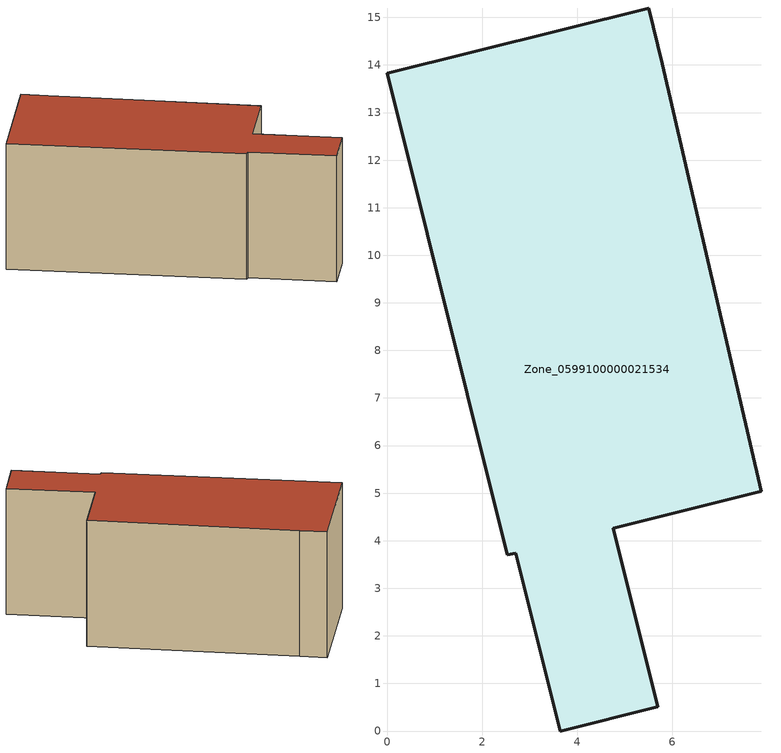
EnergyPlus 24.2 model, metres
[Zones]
Zone_0599100000021534
 floor ground (C_G): 3.64,0 2.71,3.74 2.53,3.7 0,13.83 5.5,15.2 5.79,14.03 7.87,5.04 4.75,4.26 5.69,0.51 z0
 wall outside (C_F): 2.71,3.74 3.64,0 5.69,0.51 4.75,4.26 7.87,5.04 5.79,14.03 5.5,15.2 0,13.83 2.53,3.7 2.71,3.74 z0:5.84
 roof outside (C_R): 0,13.83 2.53,3.7 2.71,3.74 3.64,0 5.69,0.51 4.75,4.26 7.87,5.04 5.79,14.03 5.5,15.2 z5.84
[BUILDING]
Pand.0599100000021534: North Axis=0; Terrain=City; Loads Convergence Tolerance Value=0.04; Temperature Convergence Tolerance Value=0.4; Solar Distribution=FullExterior; Maximum Number of Warmup Days=25; Minimum Number of Warmup Days=1
[Site:Location]
Rotterdam.The.Hague.AP_ZH_NLD Design_Conditions: Latitude=51.96; Longitude=4.45; Time Zone=1; Elevation=-4.5
[SITE:GROUNDTEMPERATURE:BUILDINGSURFACE]
18, 18, 18, 18, 18, 18, 18, 18, 18, 18, 18, 18
[MATERIAL] Thermal Absorptance=0.9; Solar Absorptance=0.7; Visible Absorptance=0.7
Name | Roughness | Thickness | Conductivity | Density | Specific Heat
G.TC.1975-1991 | MediumSmooth | 0.15 | 0.288461 | 540 | 1210
F.TC.1975-1991 | Rough | 0.3 | 0.230769 | 1920 | 840
R.TC.1975-1991 | MediumRough | 0.2 | 0.153846 | 1500 | 1000
[CONSTRUCTION]
C_G: G.TC.1975-1991
C_F: F.TC.1975-1991
C_R: R.TC.1975-1991
[ZONE]
Zone_0599100000021534: Type=1; Multiplier=1; Ceiling Height=Autocalculate; Volume=Autocalculate; Floor Area=autocalculate; Part of Total Floor Area=Yes
[ZONEINFILTRATION:DESIGNFLOWRATE]
Infil_Zone_0599100000021534: Zone or ZoneList or Space or SpaceList=Zone_0599100000021534; Schedule=AlwaysOn; Design Flow Rate Calculation Method=Flow/Area; Flow Rate per Floor Area=0.003; Constant Term Coefficient=1; Temperature Term Coefficient=0; Velocity Term Coefficient=0; Velocity Squared Term Coefficient=0
[HVACTEMPLATE:ZONE:IDEALLOADSAIRSYSTEM]
Zone_0599100000021534: Maximum Heating Supply Air Temperature=50; Minimum Cooling Supply Air Temperature=13; Maximum Heating Supply Air Humidity Ratio=0.0156; Minimum Cooling Supply Air Humidity Ratio=0.0077; Heating Limit=NoLimit; Cooling Limit=NoLimit; Dehumidification Control Type=ConstantSensibleHeatRatio; Cooling Sensible Heat Ratio=0.7; Dehumidification Setpoint=60; Humidification Control Type=None; Humidification Setpoint=30; Outdoor Air Method=None; Outdoor Air Flow Rate per Person=0.00944; Outdoor Air Flow Rate per Zone Floor Area=0; Outdoor Air Flow Rate per Zone=0; Demand Controlled Ventilation Type=None; Outdoor Air Economizer Type=NoEconomizer; Heat Recovery Type=None; Sensible Heat Recovery Effectiveness=0.7; Latent Heat Recovery Effectiveness=0.65
[ZONECONTROL:THERMOSTAT]
ThermostatControl_Zone_0599100000021534: Zone or ZoneList=Zone_0599100000021534; Control Type Schedule=DualSetpointControlType; Control 1=Thermostat_Zone_0599100000021534; Temperature Difference Between Cutout And Setpoint=0
[THERMOSTATSETPOINT:DUALSETPOINT]
Thermostat_Zone_0599100000021534: Heating Setpoint Temperature Schedule=HeatingSetpoint_Zone_0599100000021534; Cooling Setpoint Temperature Schedule=CoolingSetpoint_Zone_0599100000021534
[SCHEDULE:COMPACT]
HeatingSetpoint_Zone_0599100000021534: Through: 12/31, For: AllDays, Until: 24:00, 21
CoolingSetpoint_Zone_0599100000021534: Through: 12/31, For: AllDays, Until: 24:00, 24
DualSetpointControlType: Through: 12/31, For: AllDays, Until: 24:00, 4
AlwaysOn: Through: 12/31, For: AllDays, Until: 24:00, 1
